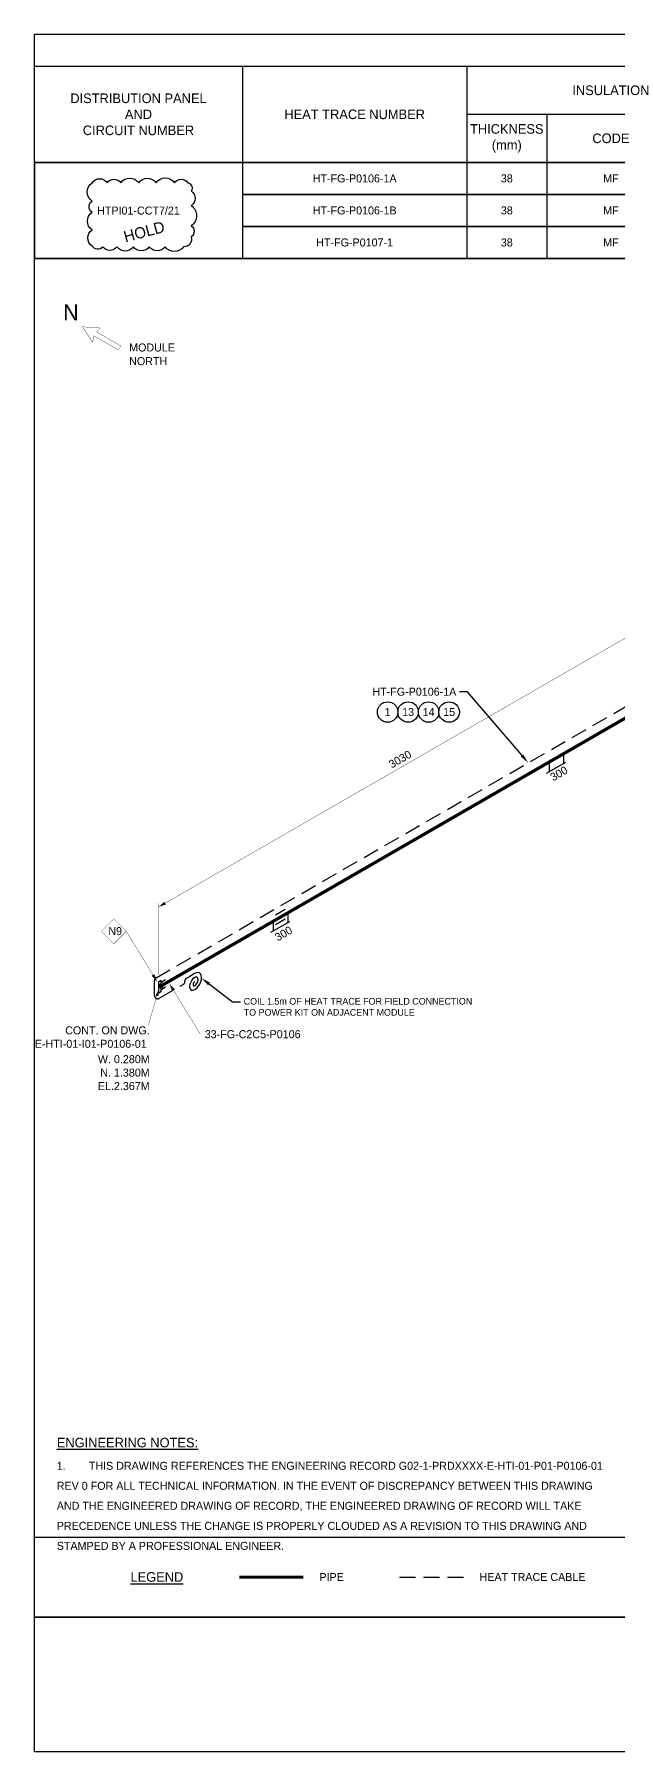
# Model space of a CAD drawing. Extents: x 0 to 844, y -42 to 494.
# Drawn here: x 0 to 182, y -42 to 494 of the extents above; entities that cross this region are included whole.
import ezdxf
from ezdxf import colors
from ezdxf.entities.mleader import LeaderData, LeaderLine
from ezdxf.enums import TextEntityAlignment as Align
from ezdxf.math import Vec2, Vec3

# ---------------------------------------------------------------- set-up
doc = ezdxf.new("R2010")
doc.units = 0
doc.header["$LTSCALE"] = 10
doc.header["$MEASUREMENT"] = 0
doc.linetypes.add('DASHED', pattern=[0.75, 0.5, -0.25])
for name, color, linetype in [('DIMENSION', 2, 'Continuous'), ('ENGINEERING NOTE', 2, 'Continuous'), ('HEAT TRACE-3', 3, 'DASHED'), ('HEAT_TRACE', 3, 'DASHED'), ('HOLD', 1, 'Continuous'), ('PIPE', 7, 'Continuous'), ('SYMBOL-3', 3, 'Continuous'), ('TABLE-1', 1, 'Continuous'), ('TABLE-7', 7, 'Continuous'), ('TEXT-2', 2, 'Continuous'), ('TEXT2', 40, 'Continuous'), ('TITLE', 7, 'Continuous'), ('WELDS', 7, 'Continuous'), ('Wipeout', 7, 'Continuous')]:
    doc.layers.add(name, color=color, linetype=linetype)
doc.styles.add('framdcn', font='', dxfattribs={"height": 2.4})
doc.styles.add('Scovan Elec', font='')
doc.styles.get("Standard").update_dxf_attribs({"font": ''})
doc.styles.get('framdcn').set_extended_font_data('Franklin Gothic Medium Cond')
doc.styles.get('Scovan Elec').set_extended_font_data('Franklin Gothic Medium Cond')
doc.styles.get('Standard').set_extended_font_data('Franklin Gothic Medium Cond')

# ---------------------------------------------------------------- blocks, each defined once
blk = doc.blocks.new('*T19')
at = {"layer": 'TABLE-7', "color": 0, "linetype": 'ByBlock', "lineweight": -2, "transparency": 16777216}
for p, q in [((0, 0), (843.77, 0)), ((0, 0), (0, -30)), ((65, 0), (65, -30)), ((135, 0), (135, -30)), ((160, 0), (160, -30)), ((200, 0), (200, -30)), ((225, 0), (225, -30)), ((255, 0), (255, -30)), ((285, 0), (285, -30)), ((315, 0), (315, -30)), ((345, 0), (345, -30)), ((435, 0), (435, -30)), ((465, 0), (465, -30)), ((495, 0), (495, -30)), ((515, 0), (515, -30)), ((545, 0), (545, -30)), ((575, 0), (575, -30)), ((605, 0), (605, -30)), ((635, 0), (635, -30)), ((665, 0), (665, -30)), ((700, 0), (700, -30)), ((730, 0), (730, -30)), ((770, 0), (770, -30)), ((808, 0), (808, -30)), ((843.77, 0), (843.77, -30)), ((65, -10), (465, -10)), ((65, -20), (465, -20)), ((0, -30), (843.77, -30))]:
    blk.add_line(p, q, dxfattribs=at)
blk = doc.blocks.new('NorthDatum')
at = {"style": 'Scovan Elec'}
blk.add_text('NORTH', height=2.5, dxfattribs=at).set_placement((0, -2.13), align=Align.MIDDLE_LEFT)
blk.add_attdef('NA_DATUM', text='', height=2.5, dxfattribs=at).set_placement((0, 2.13), align=Align.MIDDLE_LEFT)
blk = doc.blocks.new('*U14')
at = {"layer": 'HEAT_TRACE', "linetype": 'DASHED'}
blk.add_line((114, 54.54), (134, 54.54), dxfattribs=at)
at = {"layer": 'PIPE', "const_width": 0.95}
blk.add_lwpolyline([(64, 54.54), (84, 54.54)], dxfattribs=at)
at = {"layer": 'TABLE-1'}
blk.add_lwpolyline([(0, 67.04), (843.77, 67.04)], dxfattribs=at)
at = {"layer": 'TEXT-2', "attachment_point": 4, "style": 'Scovan Elec'}
for s, insert, char_height in [('{\\LLEGEND}', (30, 54.54), 3), ('PIPE', (89, 54.54), 2.5), ('HEAT TRACE CABLE', (139, 54.54), 2.5)]:
    blk.add_mtext(s, dxfattribs=dict(at, insert=insert, char_height=char_height))
blk = doc.blocks.new('block34')
at = {"layer": 'PIPE', "linetype": 'ByBlock', "const_width": 1, "flags": 128}
for points in [[(-37.2, -21.5), (0, 0)], [(-123.3, -71.2), (-37.2, -21.5)], [(-160.6, -92.7), (-123.3, -71.2)]]:
    blk.add_lwpolyline(points, dxfattribs=at)
at = {"flags": 1}
for tag in ['Tag', 'UCI', 'Pipe Ref', 'Description', 'Key']:
    blk.add_attdef(tag, (0, 0), '', height=1, dxfattribs=at)
blk = doc.blocks.new('block35')
at = {"layer": 'PIPE', "linetype": 'ByBlock', "flags": 128}
for points in [[(-6, -3.4), (0, 0)], [(-5.2, 0), (-5.2, -3)], [(-0.7, 2.6), (-0.7, -0.4)]]:
    blk.add_lwpolyline(points, dxfattribs=at)
at = {"flags": 1}
for tag in ['Tag', 'UCI', 'Pipe Ref', 'Description', 'Key']:
    blk.add_attdef(tag, (0, 0), '', height=1, dxfattribs=at)
blk = doc.blocks.new('block36')
at = {"layer": 'PIPE', "linetype": 'ByBlock', "flags": 128}
for points in [[(3, 1.8), (0, 0)], [(3, -1.2), (0, -3)]]:
    blk.add_lwpolyline(points, dxfattribs=at)
at = {"flags": 1}
for tag in ['Tag', 'UCI', 'Pipe Ref', 'Description', 'Key']:
    blk.add_attdef(tag, (0, 0), '', height=1, dxfattribs=at)
blk = doc.blocks.new('block37')
at = {"layer": 'PIPE', "linetype": 'ByBlock', "flags": 128}
for points in [[(-6, -3.4), (0, 0)], [(-5.2, 0), (-5.2, -3)], [(-0.7, 2.6), (-0.7, -0.4)]]:
    blk.add_lwpolyline(points, dxfattribs=at)
at = {"flags": 1}
for tag in ['Tag', 'UCI', 'Pipe Ref', 'Description', 'Key']:
    blk.add_attdef(tag, (0, 0), '', height=1, dxfattribs=at)
blk = doc.blocks.new('block38')
at = {"layer": 'PIPE', "linetype": 'ByBlock', "flags": 128}
for points in [[(-0.6, 1.4), (0, 1.8)], [(-0.6, -2.2), (-0.6, 1.4)], [(0, 1.1), (1.4, 2)], [(0, 1.8), (0, 0)], [(0, 0), (0, -1.8)], [(0, -1.8), (-0.6, -2.2)], [(0, -1.2), (1.4, -0.3)]]:
    blk.add_lwpolyline(points, dxfattribs=at)
at = {"flags": 1}
for tag in ['Tag', 'UCI', 'Pipe Ref', 'Description', 'Key']:
    blk.add_attdef(tag, (0, 0), '', height=1, dxfattribs=at)
blk = doc.blocks.new('block97')
at = {"layer": 'WELDS'}
h = blk.add_hatch(color=256, dxfattribs=at)
edge = h.paths.add_edge_path(flags=0)
edge.add_arc((0, 0), 0.8, 0, 360)
at = {"flags": 1}
for tag in ['Tag', 'UCI', 'Pipe Ref', 'Description', 'Key']:
    blk.add_attdef(tag, (0, 0), '', height=1, dxfattribs=at)
blk = doc.blocks.new('Heat_Trace_Design_Data_3')
at = {"layer": 'TEXT-2', "style": 'Scovan Elec'}
blk.add_attdef('PNL#-CKT#_1', text='', height=2.5, dxfattribs=at).set_placement((32.5, -5), align=Align.MIDDLE)
for tag, p in [('TRACE#_1', (100, -5)), ('INSU.THK_1', (147.5, -5)), ('INSU.CODE_1', (180, -5)), ('INSU.SIZE_1', (212.5, -5)), ('MIN.TEMP_1', (240, -5)), ('STARTUP.TEMP_1', (270, -5)), ('EXP.TEMP_1', (300, -5)), ('MAINT.TEMP_1', (330, -5)), ('CABLE.TYPE_1', (390, -5)), ('CABLE.LENGTH_1', (450, -5)), ('SUPPLY.VOLT_1', (480, -5)), ('HT.RATIO_1', (505, -5)), ('OPER.CURRENT_1', (530, -5)), ('COLD.CURRENT_1', (560, -5)), ('OPER.WATT_1', (590, -5)), ('COLD.WATT_1', (620, -5)), ('HEATER.OUTPUT_1', (650, -5)), ('PIPE.MAT_1', (682.5, -5)), ('HEAT.LOSS_1', (715, -5)), ('AREA.CLASS_1', (750, -5)), ('TEMPERATURE.CODE_1', (789, -5)), ('HI.LIMIT.SET.PT_1', (825.89, -5))]:
    blk.add_attdef(tag, text='', height=2.5, dxfattribs=at).set_placement(p, align=Align.MIDDLE_CENTER)
blk = doc.blocks.new('Heat_Trace_Design_Data')
at = {"layer": 'TEXT-2', "style": 'Scovan Elec'}
blk.add_attdef('PNL#-CKT#_1', text='', height=2.5, dxfattribs=at).set_placement((32.5, -5), align=Align.MIDDLE)
for tag, p in [('TRACE#_1', (100, -5)), ('INSU.THK_1', (147.5, -5)), ('INSU.CODE_1', (180, -5)), ('INSU.SIZE_1', (212.5, -5)), ('MIN.TEMP_1', (240, -5)), ('STARTUP.TEMP_1', (270, -5)), ('EXP.TEMP_1', (300, -5)), ('MAINT.TEMP_1', (330, -5)), ('CABLE.TYPE_1', (390, -5)), ('CABLE.LENGTH_1', (450, -5)), ('SUPPLY.VOLT_1', (480, -5)), ('HT.RATIO_1', (505, -5)), ('OPER.CURRENT_1', (530, -5)), ('COLD.CURRENT_1', (560, -5)), ('OPER.WATT_1', (590, -5)), ('COLD.WATT_1', (620, -5)), ('HEATER.OUTPUT_1', (650, -5)), ('PIPE.MAT_1', (682.5, -5)), ('HEAT.LOSS_1', (715, -5)), ('AREA.CLASS_1', (750, -5)), ('TEMPERATURE.CODE_1', (789, -5)), ('HI.LIMIT.SET.PT_1', (825.89, -5))]:
    blk.add_attdef(tag, text='', height=2.5, dxfattribs=at).set_placement(p, align=Align.MIDDLE_CENTER)
blk = doc.blocks.new('Heat_Trace_Design_Data_2')
at = {"layer": 'TEXT-2', "style": 'Scovan Elec'}
blk.add_attdef('PNL#-CKT#_2', text='', height=2.5, dxfattribs=at).set_placement((32.5, -5), align=Align.MIDDLE)
for tag, p in [('TRACE#_2', (100, -5)), ('INSU.THK_2', (147.5, -5)), ('INSU.CODE_2', (180, -5)), ('INSU.SIZE_2', (212.5, -5)), ('MIN.TEMP_2', (240, -5)), ('STARTUP.TEMP_2', (270, -5)), ('EXP.TEMP_2', (300, -5)), ('MAINT.TEMP_2', (330, -5)), ('CABLE.TYPE_2', (390, -5)), ('CABLE.LENGTH_2', (450, -5)), ('SUPPLY.VOLT_2', (480, -5)), ('HT.RATIO_2', (505, -5)), ('OPER.CURRENT_2', (530, -5)), ('COLD.CURRENT_2', (560, -5)), ('OPER.WATT_2', (590, -5)), ('COLD.WATT_2', (620, -5)), ('HEATER.OUTPUT_2', (650, -5)), ('PIPE.MAT_2', (682.5, -5)), ('HEAT.LOSS_2', (715, -5)), ('AREA.CLASS_2', (750, -5)), ('TEMPERATURE.CODE_2', (789, -5)), ('HI.LIMIT.SET.PT_2', (825.89, -5))]:
    blk.add_attdef(tag, text='', height=2.5, dxfattribs=at).set_placement(p, align=Align.MIDDLE_CENTER)
blk = doc.blocks.new('block3')
at = {"layer": 'TEXT2'}
blk.add_hatch(color=256, dxfattribs=at).paths.add_polyline_path([(0, 0), (1.7, -1.8), (0.8, -2.3)])
at = {"layer": 'TEXT2', "linetype": 'ByBlock', "const_width": 0.1, "flags": 128}
blk.add_lwpolyline([(9.6, -15.7), (0, 0)], dxfattribs=at)
blk = doc.blocks.new('block4')
at = {"layer": 'TEXT2'}
blk.add_hatch(color=256, dxfattribs=at).paths.add_polyline_path([(0, 0), (-1.7, 1.8), (-0.8, 2.3)])
at = {"layer": 'TEXT2', "linetype": 'ByBlock', "const_width": 0.1, "flags": 128}
blk.add_lwpolyline([(-9.6, 15.7), (0, 0)], dxfattribs=at)
blk = doc.blocks.new('block5')
at = {"layer": 'TEXT2'}
blk.add_hatch(color=256, dxfattribs=at).paths.add_polyline_path([(0, 0), (-1.6, -1.8), (-2.2, -1.1)])
at = {"layer": 'TEXT2', "linetype": 'ByBlock', "const_width": 0.1, "flags": 128}
blk.add_lwpolyline([(-9.6, -7.2), (0, 0)], dxfattribs=at)
blk = doc.blocks.new('block6')
at = {"layer": 'TEXT2', "style": 'framdcn'}
for s, p in [('W. 0.280M', (0, 0)), ('N. 1.380M', (0, -4.2)), ('EL.2.367M', (0, -8.4))]:
    blk.add_text(s, height=2.5, dxfattribs=at).set_placement(p, align=Align.RIGHT)
blk = doc.blocks.new('*U17')
blk.add_wipeout([(0, 3.2), (-0.4, 3.17), (-0.8, 3.1), (-1.18, 2.98), (-1.54, 2.8), (-1.88, 2.59), (-2.19, 2.33), (-2.47, 2.04), (-2.7, 1.71), (-2.9, 1.36), (-3.04, 0.99), (-3.14, 0.6), (-3.19, 0.2), (-3.19, -0.2), (-3.14, -0.6), (-3.04, -0.99), (-2.9, -1.36), (-2.7, -1.71), (-2.47, -2.04), (-2.19, -2.33), (-1.88, -2.59), (-1.54, -2.8), (-1.18, -2.98), (-0.8, -3.1), (-0.4, -3.17), (0, -3.2), (0.4, -3.17), (0.8, -3.1), (1.18, -2.98), (1.54, -2.8), (1.88, -2.59), (2.19, -2.33), (2.47, -2.04), (2.7, -1.71), (2.9, -1.36), (3.04, -0.99), (3.14, -0.6), (3.19, -0.2), (3.19, 0.2), (3.14, 0.6), (3.04, 0.99), (2.9, 1.36), (2.7, 1.71), (2.47, 2.04), (2.19, 2.33), (1.88, 2.59), (1.54, 2.8), (1.18, 2.98), (0.8, 3.1), (0.4, 3.17)]).dxf.layer = 'Wipeout'
blk.add_circle((0, 0), 3.2)
at = {"color": 2}
blk.add_attdef('TAG1', text='', height=2.5, dxfattribs=at).set_placement((0, 0), align=Align.MIDDLE)
blk.add_attdef('TAG2', text='', height=2.5, dxfattribs=at).set_placement((3, -3), align=Align.MIDDLE_LEFT)
blk = doc.blocks.new('*U178')
at = {"extrusion": (0, 0, -1)}
for centre, major_axis, start_param, end_param in [((2.17, 1.25), (1.53, 2.65), 0.785398, 3.926991), ((2.71, 1.56), (1.15, 1.99), 3.926991, 7.068583), ((2.17, 1.25), (0.77, 1.33), 0.785398, 3.926991), ((2.71, 1.56), (0.383, 0.663), 3.926991, 7.068583)]:
    blk.add_ellipse(centre, major_axis=major_axis, ratio=0.57735, start_param=start_param, end_param=end_param, dxfattribs=at)

msp = doc.modelspace()

# ---------------------------------------------------------------- hatches: boundary and pattern name
at = {"layer": 'DIMENSION'}
msp.add_hatch(color=256, dxfattribs=at).paths.add_polyline_path([(38.8, 221.8), (40.6, 223.4), (41.1, 222.6)])

# ---------------------------------------------------------------- linework, layer by layer
at = {"layer": 'DIMENSION', "linetype": 'ByBlock', "const_width": 0.1, "flags": 128}
for points in [[(207.8, 319.2), (38.8, 221.8)], [(38.9, 200.5), (38.9, 222.9)]]:
    msp.add_lwpolyline(points, dxfattribs=at)
at = {"layer": 'HEAT TRACE-3'}
for p, q in [((37.5, 194.12), (37.5, 198.83)), ((47.01, 198.46), (47.01, 198.69)), ((47.51, 199.56), (48.5, 200.12)), ((39, 193.26), (46.51, 197.59))]:
    msp.add_line(p, q, dxfattribs=at)
for centre, start, end in [((38.5, 198.83), 120.0058, 180), ((46.01, 198.46), 299.983, 0), ((48.01, 198.69), 119.9388, 180), ((38.5, 194.12), 180, 299.983)]:
    msp.add_arc(centre, 1, start, end, dxfattribs=at)
at = {"layer": 'HOLD'}
msp.add_lwpolyline([(18, 448, -0.520567), (22.77, 448, -0.520567), (26.95, 448, -0.520567), (32.57, 448, -0.520567), (38.01, 448, -0.520567), (43.75, 448, -0.520567), (47.87, 448, -0.520567), (49, 445.41, -0.520567), (49, 440.81, -0.520567), (49, 434.57, -0.520567), (49, 431.1, -0.520567), (46.6, 428, -0.520567), (40.8, 428, -0.520567), (35.87, 428, -0.520567), (30.92, 428, -0.520567), (25.75, 428, -0.520567), (21.42, 428, -0.520567), (18, 428.22, -0.520567), (18, 433.27, -0.520567), (18, 438.78, -0.520567), (18, 442.28, -0.520567)], format="xyb", close=True, dxfattribs=at)
at = {"layer": 'SYMBOL-3'}
msp.add_line((50, 200.99), (48.5, 200.12), dxfattribs=at)
at = {"layer": 'TABLE-1'}
for points in [[(843.77, 484.34), (0, 484.34)], [(225, 469.34), (135, 469.34)], [(843.77, 454.34), (0, 454.34)], [(465, 444.34), (65, 444.34)], [(465, 434.34), (65, 434.34)], [(843.77, 424.34), (0, 424.34)]]:
    msp.add_lwpolyline(points, dxfattribs=at)
at = {"layer": 'TABLE-7'}
for points in [[(65, 484.34), (65, 454.34)], [(135, 484.34), (135, 454.34)], [(160, 469.34), (160, 454.34)]]:
    msp.add_lwpolyline(points, dxfattribs=at)
at = {"layer": 'TEXT2', "linetype": 'ByBlock', "const_width": 0.1, "flags": 128}
for points in [[(18.2, 398.2), (15, 403)], [(15, 403), (20.6, 402.6)], [(20.6, 402.6), (19.4, 401.4)], [(18.6, 400.2), (18.2, 398.2)], [(26.2, 395.8), (18.6, 400.2)], [(19.4, 401.4), (27, 397)], [(27, 397), (26.2, 395.8)]]:
    msp.add_lwpolyline(points, dxfattribs=at)
msp.add_lwpolyline([(24.8, 218.1), (28.7, 214.2), (24.8, 210.3), (20.9, 214.2), (24.8, 218.1)], close=True, dxfattribs=at)
at = {"layer": 'TITLE'}
for points in [[(0, 494.34), (843.77, 494.34), (843.77, 0), (0, 0)], [(0, 0), (843.77, 0), (843.77, -42.04), (0, -42.04)]]:
    msp.add_lwpolyline(points, close=True, dxfattribs=at)

# ---------------------------------------------------------------- block references
msp.add_blockref('*T19', (0, 454.34))
ref = msp.add_blockref('Heat_Trace_Design_Data_3', (0, 434.34))
ref.add_attrib('TRACE#_1', 'HT-FG-P0107-1', dxfattribs={"layer": 'TEXT-2', "height": 2.5, "style": 'Scovan Elec'}).set_placement((100, 429.34), align=Align.MIDDLE_CENTER)
ref.add_attrib('INSU.THK_1', '38', dxfattribs={"layer": 'TEXT-2', "height": 2.5, "style": 'Scovan Elec'}).set_placement((147.5, 429.34), align=Align.MIDDLE_CENTER)
ref.add_attrib('INSU.CODE_1', 'MF', dxfattribs={"layer": 'TEXT-2', "height": 2.5, "style": 'Scovan Elec'}).set_placement((180, 429.34), align=Align.MIDDLE_CENTER)
ref.add_attrib('INSU.SIZE_1', '32', dxfattribs={"layer": 'TEXT-2', "height": 2.5, "style": 'Scovan Elec'}).set_placement((212.5, 429.34), align=Align.MIDDLE_CENTER)
ref.add_attrib('MIN.TEMP_1', '-40', dxfattribs={"layer": 'TEXT-2', "height": 2.5, "style": 'Scovan Elec'}).set_placement((240, 429.34), align=Align.MIDDLE_CENTER)
ref.add_attrib('STARTUP.TEMP_1', '-40', dxfattribs={"layer": 'TEXT-2', "height": 2.5, "style": 'Scovan Elec'}).set_placement((270, 429.34), align=Align.MIDDLE_CENTER)
ref.add_attrib('EXP.TEMP_1', '100', dxfattribs={"layer": 'TEXT-2', "height": 2.5, "style": 'Scovan Elec'}).set_placement((300, 429.34), align=Align.MIDDLE_CENTER)
ref.add_attrib('MAINT.TEMP_1', '10', dxfattribs={"layer": 'TEXT-2', "height": 2.5, "style": 'Scovan Elec'}).set_placement((330, 429.34), align=Align.MIDDLE_CENTER)
ref.add_attrib('CABLE.TYPE_1', 'HTSX 6-1-0J', dxfattribs={"layer": 'TEXT-2', "height": 2.5, "style": 'Scovan Elec'}).set_placement((390, 429.34), align=Align.MIDDLE_CENTER)
ref.add_attrib('CABLE.LENGTH_1', '8.8', dxfattribs={"layer": 'TEXT-2', "height": 2.5, "style": 'Scovan Elec'}).set_placement((450, 429.34), align=Align.MIDDLE_CENTER)
at = {"layer": 'HEAT_TRACE'}
ref = msp.add_blockref('Heat_Trace_Design_Data', (0, 454.34), dxfattribs=at)
ref.add_attrib('SEGM.NAME', 'HT-FG-P0106-1A', dxfattribs={"layer": 'TEXT-2', "height": 2.5, "style": 'Scovan Elec'}).set_placement((100, 449.34), align=Align.MIDDLE_CENTER)
ref.add_attrib('INSU.THK', '38', dxfattribs={"layer": 'TEXT-2', "height": 2.5, "style": 'Scovan Elec'}).set_placement((147.5, 449.34), align=Align.MIDDLE_CENTER)
ref.add_attrib('INSU.TYPE', 'MF', dxfattribs={"layer": 'TEXT-2', "height": 2.5, "style": 'Scovan Elec'}).set_placement((180, 449.34), align=Align.MIDDLE_CENTER)
ref.add_attrib('INSU.SIZE', '32', dxfattribs={"layer": 'TEXT-2', "height": 2.5, "style": 'Scovan Elec'}).set_placement((212.5, 449.34), align=Align.MIDDLE_CENTER)
ref.add_attrib('MIN.TEMP', '-40', dxfattribs={"layer": 'TEXT-2', "height": 2.5, "style": 'Scovan Elec'}).set_placement((240, 449.34), align=Align.MIDDLE_CENTER)
ref.add_attrib('STARTUP.TEMP', '-40', dxfattribs={"layer": 'TEXT-2', "height": 2.5, "style": 'Scovan Elec'}).set_placement((270, 449.34), align=Align.MIDDLE_CENTER)
ref.add_attrib('EXP.TEMP', '100', dxfattribs={"layer": 'TEXT-2', "height": 2.5, "style": 'Scovan Elec'}).set_placement((300, 449.34), align=Align.MIDDLE_CENTER)
ref.add_attrib('MAINT.TEMP', '10', dxfattribs={"layer": 'TEXT-2', "height": 2.5, "style": 'Scovan Elec'}).set_placement((330, 449.34), align=Align.MIDDLE_CENTER)
ref.add_attrib('CABLE.PART#', 'HTSX-6-1-0J', dxfattribs={"layer": 'TEXT-2', "height": 2.5, "style": 'Scovan Elec'}).set_placement((390, 449.34), align=Align.MIDDLE_CENTER)
ref.add_attrib('HTR.LENGTH', '9.5', dxfattribs={"layer": 'TEXT-2', "height": 2.5, "style": 'Scovan Elec'}).set_placement((450, 449.34), align=Align.MIDDLE_CENTER)
ref = msp.add_blockref('Heat_Trace_Design_Data_2', (0, 444.34), dxfattribs=at)
ref.add_attrib('PNL#-CKT#_2', 'HTPI01-CCT7/21', dxfattribs={"layer": 'TEXT-2', "height": 2.5, "style": 'Scovan Elec'}).set_placement((32.5, 439.34), align=Align.MIDDLE)
ref.add_attrib('TRACE#_2', 'HT-FG-P0106-1B', dxfattribs={"layer": 'TEXT-2', "height": 2.5, "style": 'Scovan Elec'}).set_placement((100, 439.34), align=Align.MIDDLE_CENTER)
ref.add_attrib('INSU.THK_2', '38', dxfattribs={"layer": 'TEXT-2', "height": 2.5, "style": 'Scovan Elec'}).set_placement((147.5, 439.34), align=Align.MIDDLE_CENTER)
ref.add_attrib('INSU.CODE_2', 'MF', dxfattribs={"layer": 'TEXT-2', "height": 2.5, "style": 'Scovan Elec'}).set_placement((180, 439.34), align=Align.MIDDLE_CENTER)
at = {"layer": 'PIPE'}
for name, p in [('block34', (200.1, 289.8)), ('block35', (165.9, 267)), ('block36', (75.3, 219.2)), ('block37', (79.8, 217.3)), ('block38', (39.5, 197.1))]:
    msp.add_blockref(name, p, dxfattribs=at)
at = {"layer": 'SYMBOL-3', "xscale": -1, "rotation": 121.4377218377434}
msp.add_blockref('*U178', (50, 200.99), dxfattribs=at)
at = {"layer": 'TEXT2'}
msp.add_blockref('NorthDatum', (29.6, 394.4), dxfattribs=at).add_auto_attribs({'NA_DATUM': 'MODULE'})
for name, p in [('block4', (38.3, 198.5)), ('block3', (42.2, 197.8)), ('block6', (36, 173))]:
    msp.add_blockref(name, p, dxfattribs=at)
at = {"layer": 'TEXT2', "rotation": 37.05652818940951}
msp.add_blockref('block5', (38.9, 196.3), dxfattribs=at)
at = {"layer": 'WELDS'}
msp.add_blockref('block97', (39.5, 197.1), dxfattribs=at)

# ---------------------------------------------------------------- texts
at = {"layer": 'DIMENSION', "style": 'framdcn'}
for s, p in [('3030', (111.6, 265)), ('300', (162, 261)), ('300', (76, 211))]:
    msp.add_text(s, height=2.5, rotation=30, dxfattribs=at).set_placement(p)
at = {"layer": 'HOLD', "insert": (28, 431), "char_height": 3.5, "attachment_point": 4, "rotation": 15, "style": 'Scovan Elec'}
msp.add_mtext('HOLD', dxfattribs=at)
at = {"layer": 'TEXT-2', "char_height": 3, "attachment_point": 5, "style": 'Scovan Elec'}
for s, insert in [('INSULATION', (180, 476.84)), ('DISTRIBUTION PANEL\\PAND\\PCIRCUIT NUMBER', (32.5, 469.34)), ('HEAT TRACE NUMBER', (100, 469.34)), ('THICKNESS\\P(mm)', (147.5, 461.84)), ('CODE', (180, 461.84))]:
    msp.add_mtext(s, dxfattribs=dict(at, insert=insert))
at = {"layer": 'TEXT2', "style": 'framdcn'}
for s, height, p in [('N', 5, (9, 405)), ('N9', 2.5, (23.1, 213)), ('33-FG-C2C5-P0106', 2.5, (53.2, 180.8))]:
    msp.add_text(s, height=height, dxfattribs=at).set_placement(p)
for s, p in [('CONT. ON DWG.', (36, 182)), ('E-HTI-01-I01-P0106-01 ', (36, 177.8))]:
    msp.add_text(s, height=2.5, dxfattribs=at).set_placement(p, align=Align.RIGHT)

# ---------------------------------------------------------------- leaders
at = {"layer": 'TEXT-2'}
ml = msp.add_multileader_mtext('Standard', dxfattribs=at)
ml.set_content('HT-FG-P0106-1A', color=256, style='Scovan Elec')
ml.set_leader_properties()
ml.build(insert=Vec2(0, 0))
ml.multileader.update_dxf_attribs({"dogleg_length": 2.5, "arrow_head_size": 3})
ctx = ml.context
ctx.base_point, ctx.char_height, ctx.arrow_head_size, ctx.landing_gap_size, ctx.plane_origin = Vec3(107.29, 289), 2.5, 3, 1, Vec3(160.28, 243.8)
ctx.text_align_type = 2
notes = []
notes.append((ctx, [(0, (1, 1, 0), (135.24, 289), (-1, 0), 2.5, [(0, [(154.21, 266.78)], 0, [])])]))
ctx.mtext.insert, ctx.mtext.alignment, ctx.mtext.flow_direction = Vec3(131.74, 290.27), 3, 5
ml = msp.add_multileader_mtext('Standard', dxfattribs=at)
ml.set_content('{\\H0.83333x;COIL 1.5m OF HEAT TRACE FOR FIELD CONNECTION\\PTO POWER KIT ON ADJACENT MODULE}', color=256, style='Scovan Elec')
ml.set_leader_properties()
ml.build(insert=Vec2(0, 0))
ml.multileader.update_dxf_attribs({"dogleg_length": 2.5, "arrow_head_size": 3})
ctx = ml.context
ctx.base_point, ctx.char_height, ctx.arrow_head_size, ctx.landing_gap_size, ctx.plane_origin = Vec3(64.36, 192.11), 2.5, 3, 1, Vec3(93.64, 178.6)
notes.append((ctx, [(0, (1, 1, 0), (61.86, 192.11), (1, 0), 2.5, [(0, [(52.19, 199.56)], 0, [])])]))
ctx.mtext.insert, ctx.mtext.flow_direction = Vec3(65.36, 193.37), 5
for ctx, leaders in notes:
    for number, flags, end, landing, length, lines in leaders:
        leader = LeaderData()
        leader.index, (leader.has_last_leader_line, leader.has_dogleg_vector, leader.attachment_direction) = number, flags
        leader.last_leader_point, leader.dogleg_vector, leader.dogleg_length = Vec3(end), Vec3(landing), length
        for number, points, colour, breaks in lines:
            line = LeaderLine()
            line.index, line.vertices, line.color, line.breaks = number, Vec3.list(points), colors.encode_raw_color(colour), breaks
            leader.lines.append(line)
        ctx.leaders.append(leader)

# ---------------------------------------------------------------- next in the draw order: block references
msp.add_blockref('*U14', (0, -42.04))
msp.add_blockref('*U17', (116.69, 282.67), dxfattribs=at).add_auto_attribs({'TAG1': '13'})

# ---------------------------------------------------------------- next in the draw order: block references
for p, values in [((110.29, 282.67), {'TAG1': '1'}), ((123.09, 282.67), {'TAG1': '14'})]:
    msp.add_blockref('*U17', p, dxfattribs=at).add_auto_attribs(values)

# ---------------------------------------------------------------- next in the draw order: texts
at = {"layer": 'ENGINEERING NOTE', "insert": (7, 56), "char_height": 2.5, "width": 172, "attachment_point": 1, "style": 'Scovan Elec'}
msp.add_mtext('\\pxsm1.5;{\\H1.2x;\\LENGINEERING NOTES:\\P\\pi-3,l3,s*,t3,36;}1.^ITHIS DRAWING REFERENCES THE ENGINEERING RECORD G02-1-PRDXXXX-E-HTI-01-P01-P0106-01 REV 0 FOR ALL TECHNICAL INFORMATION{\\H0.99999x;. IN THE EVENT OF DISCREPANCY BETWEEN THIS DRAWING AND THE ENGINEERED DRAWING OF RECORD, THE ENGINEERED DRAWING OF RECORD WILL TAKE PRECEDENCE UNLESS THE CHANGE IS PROPERLY CLOUDED AS A REVISION TO THIS DRAWING AND STAMPED BY A PROFESSIONAL ENGINEER.}', dxfattribs=at)

# ---------------------------------------------------------------- next in the draw order: block references
at = {"layer": 'TEXT-2'}
msp.add_blockref('*U17', (129.49, 282.67), dxfattribs=at).add_auto_attribs({'TAG1': '15'})

# ---------------------------------------------------------------- next in the draw order: linework, layer by layer
at = {"layer": 'HEAT_TRACE'}
msp.add_lwpolyline([(38, 199.7), (202.15, 294.45, 0.267977), (202.65, 295.31), (202.65, 324.27, -0.57735), (204.15, 325.13), (210.31, 321.58, -0.267949), (211.31, 319.85), (211.31, 224.15, 0.267949), (212.31, 222.42), (270.93, 188.58, -0.267949), (271.93, 186.85), (271.93, 157.29)], format="xyb", dxfattribs=at)

doc.saveas('drawing.dxf')
